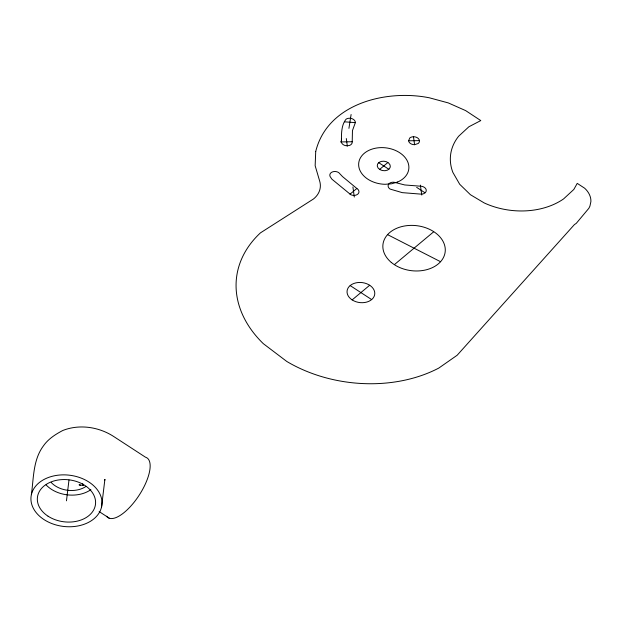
<?xml version="1.0" encoding="UTF-8"?>
<svg xmlns="http://www.w3.org/2000/svg" width="622" height="622" viewBox="0 0 622 622"><rect width="100%" height="100%" fill="white"/><g stroke="black" fill="none" stroke-linecap="round" stroke-linejoin="round"><path stroke-width="0.93" d="M408.592 140.797L409.789 137.952A5.481 3.965 6.9 0 1 417.471 137.827A5.481 3.965 6.9 0 1 418.256 143.464L414.579 144.701A5.481 3.965 6.9 0 1 408.592 140.797L419.453 140.619M341.299 141.295L341.447 140.727C341.408 133.505 341.346 124.843 346.135 119.129A5.481 3.965 6.9 0 1 352.122 118.724A5.481 3.965 6.9 0 1 355.356 122.643L352.456 130.573L352.207 142.384A5.481 3.965 6.9 0 1 349.199 145.532L346.431 145.789A5.481 3.965 6.9 0 1 341.299 141.295L341.494 139.227M31.372 494.669C33.697 478.271 32.966 460.093 43.268 446.098C48.151 439 55.304 434.428 62.775 430.494C79.515 423.885 99.038 426.902 113.919 436.644L145.462 457.186A35.672 13.855 -56.9 0 1 138.815 495.742A35.672 13.855 -56.9 0 1 106.549 516.237M66.468 500.819L68.988 479.99M101.557 506.961A35.672 25.79 6.9 0 0 53.842 475.9A35.672 25.79 6.9 0 0 43.999 519.58A35.672 25.79 6.9 0 0 101.557 506.961L104.791 480.207M348.926 128.365L351.103 114.518M349.999 194.188L356.841 188.474L357.378 188.831A5.481 3.965 6.9 0 1 357.868 194.087A5.481 3.965 6.9 0 1 350.808 194.717L331.86 179.136L330.134 176.562A5.481 3.965 6.9 0 1 332.125 172.053L333.392 171.649A5.481 3.965 6.9 0 1 338.772 172.644L342.497 176.57L356.841 188.474M379.638 169.402L387.887 162.505M352.145 299.905A13.917 10.061 6.9 0 0 374.607 294.976A13.917 10.061 6.9 0 0 355.986 282.854A13.917 10.061 6.9 0 0 352.145 299.905L369.678 285.257M394.511 264.513L433.627 231.843M340.522 141.94L352.215 141.746M355.356 122.643L344.44 121.811M83.169 485.448L79.041 484.857L80.479 485.152M387.576 234.642L440.555 261.714M378.728 162.676L388.843 169.262M416.678 187.37L424.717 192.595M350.163 285.584L371.661 299.579M99.147 511.579L109.503 518.32M420.355 185.123L421.77 195.051M413.474 136.723L414.579 144.701M346.298 138.543L347.34 146.162M352.923 186.989L354.291 197.042M90.866 489.662A29.234 21.132 6.9 0 1 46.098 484.911M83.27 485.541A22.89 8.887 -56.9 0 1 82.718 483.691M86.085 486.373A22.89 16.545 6.9 0 1 51.229 482.517M315.719 151.488L315.152 165.74L319.599 180.823A29.164 21.086 6.9 0 1 313.542 198.939L260.439 232.869A125.286 90.579 6.9 0 0 263.324 343.671L286.804 361.475A125.286 90.579 6.9 0 0 438.782 368.084L457.162 355.24L574.433 224.573L576.267 223.352L588.871 208.284L589.928 206.131L590.9 201.559A26.489 19.15 6.9 0 0 584.664 188.225L577.232 183.373L573.834 189.446L563.586 198.916A66.119 47.801 6.9 0 1 484.235 202.951L470.411 194.702L459.72 184.283L452.87 172.395A66.119 47.801 6.9 0 1 458.624 136.257L468.871 126.779L480.783 120.575L465.645 110.607L448.299 102.918L429.46 97.825C386.386 89.133 327.491 103.423 315.719 151.488M104.939 479.515L104.659 480.192L104.939 479.515M388.587 184.283L388.175 185.247A5.481 3.965 6.9 0 0 390.118 189.08L402.263 192.641L419.936 194.048A5.481 3.965 6.9 0 0 426.249 190.083L425.914 189.057A5.481 3.965 6.9 0 0 420.262 186.188L404.728 184.952L394.441 182.324A5.481 3.965 6.9 0 0 389.333 183.443L388.587 184.283M397.442 182.083L391.518 183.793L385.072 184.291A25.207 18.225 6.9 0 1 359.741 159.224A25.207 18.225 6.9 0 1 398.889 152.219A25.207 18.225 6.9 0 1 397.442 182.083M391.261 262.391A31.318 22.641 6.9 0 0 443.929 256.513A31.318 22.641 6.9 0 0 407.006 225.638A31.318 22.641 6.9 0 0 391.261 262.391M379.832 169.549A6.578 4.758 6.9 0 0 390.289 166.929A6.578 4.758 6.9 0 0 381.232 161.425A6.578 4.758 6.9 0 0 379.832 169.549M48.057 516.198A29.234 21.132 6.9 0 0 95.22 505.857A29.234 21.132 6.9 0 0 56.12 480.394A29.234 21.132 6.9 0 0 48.057 516.198"/></g></svg>
